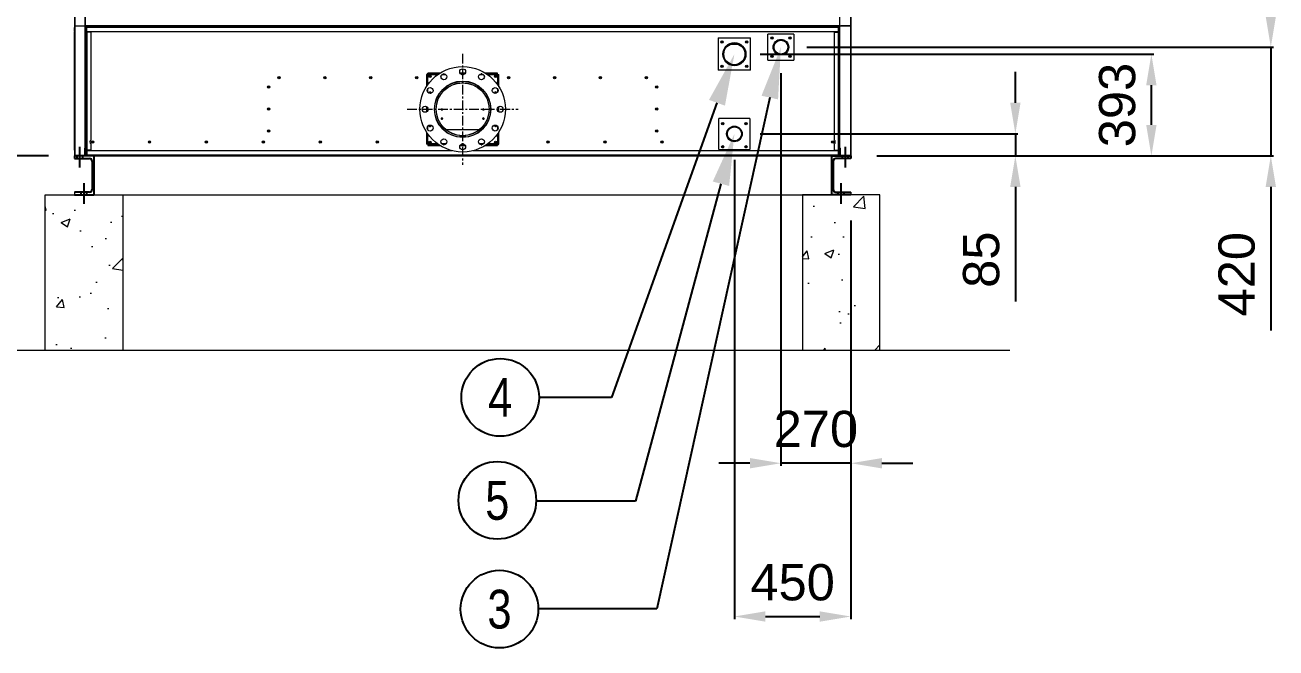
# Model space of a CAD drawing. Header units: millimetres. Extents: x -17070 to 40435, y -291348 to 29674.
# Drawn here: x 13823 to 18657, y 14561 to 16967 of the extents above; entities that cross this region are included whole.
import ezdxf
from ezdxf import colors
from ezdxf.entities.mleader import LeaderData, LeaderLine
from ezdxf.enums import TextEntityAlignment as Align
from ezdxf.math import Vec2, Vec3

# ---------------------------------------------------------------- set-up
doc = ezdxf.new("R2010")
doc.units = ezdxf.units.MM
doc.linetypes.add('CENTER', pattern=[2, 1.25, -0.25, 0.25, -0.25])
doc.linetypes.add('CENTERX2', pattern=[4, 2.5, -0.5, 0.5, -0.5])
for name, color, linetype in [('center', 1, 'CENTER'), ('냉각탑_dim', 1, 'Continuous'), ('냉각탑_text', 3, 'Continuous'), ('냉각탑_기초', 23, 'Continuous')]:
    doc.layers.add(name, color=color, linetype=linetype)
doc.styles.get("Standard").update_dxf_attribs({"font": 'arial.ttf'})
doc.dimstyles.new('1.40', dxfattribs={"dimscale": 20, "dimtxt": 1.5, "dimasz": 1, "dimexe": 0.5, "dimexo": 0.5, "dimgap": 0.5, "dimtad": 1, "dimdec": 0, "dimzin": 0, "dimdsep": 46, "dimtxsty": 'Standard', "dimcen": 0, "dimclrd": 2, "dimclre": 2, "dimclrt": 3, "dimadec": 0, "dimazin": 0, "dimtfac": 1, "dimtdec": 0, "dimtmove": 0, "dimatfit": 0, "dimfxl": 1, "dimtolj": 1, "dimtzin": 0, "dimlwd": -1, "dimlwe": -1, "dimarcsym": 0})

# ---------------------------------------------------------------- blocks, each defined once
blk = doc.blocks.new('*D794')
at = {"color": 2, "transparency": 16777216}
for p, q in [((13914.4, 19461.7), (13343.7, 19461.7)), ((13353.7, 19341.7), (13353.7, 16581.7)), ((13914.4, 16461.7), (13343.7, 16461.7))]:
    blk.add_line(p, q, dxfattribs=at)
for points in [[(13333.7, 19341.7), (13373.7, 19341.7), (13353.7, 19461.7)], [(13333.7, 16581.7), (13373.7, 16581.7), (13353.7, 16461.7)]]:
    blk.add_solid(points, dxfattribs=at)
at = {"layer": 'Defpoints', "color": 0, "transparency": 16777216}
for p in [(14014.4, 19461.7), (13353.7, 16461.7), (14014.4, 16461.7)]:
    blk.add_point(p, dxfattribs=at)
at = {"color": 3, "lineweight": 5, "transparency": 16777216, "insert": (13222.2, 17961.7), "char_height": 140, "attachment_point": 5, "rotation": 90}
blk.add_mtext('\\A1;3000', dxfattribs=at)
blk = doc.blocks.new('*D805')
at = {"color": 2, "transparency": 16777216}
for p, q in [((16664.4, 16854.7), (18185.6, 16854.7)), ((18175.6, 16581.6), (18175.6, 16734.7)), ((17114.4, 16461.6), (18185.6, 16461.6))]:
    blk.add_line(p, q, dxfattribs=at)
for points in [[(18155.6, 16734.7), (18195.6, 16734.7), (18175.6, 16854.7)], [(18155.6, 16581.6), (18195.6, 16581.6), (18175.6, 16461.6)]]:
    blk.add_solid(points, dxfattribs=at)
at = {"layer": 'Defpoints', "color": 0, "transparency": 16777216}
for p in [(16564.4, 16854.7), (18175.6, 16854.7), (17014.4, 16461.6)]:
    blk.add_point(p, dxfattribs=at)
at = {"color": 3, "lineweight": 5, "transparency": 16777216, "insert": (18044.1, 16658.2), "char_height": 140, "attachment_point": 5, "rotation": 90}
blk.add_mtext('\\A1;393', dxfattribs=at)
blk = doc.blocks.new('*D806')
at = {"color": 2, "transparency": 16777216}
for p, q in [((17650, 16666.7), (17650, 16786.7)), ((16664.4, 16546.7), (17660, 16546.7)), ((17650, 16546.7), (17650, 16461.6)), ((17114.4, 16461.6), (17660, 16461.6)), ((17650, 16341.6), (17650, 15899.8))]:
    blk.add_line(p, q, dxfattribs=at)
for points in [[(17630, 16666.7), (17670, 16666.7), (17650, 16546.7)], [(17630, 16341.6), (17670, 16341.6), (17650, 16461.6)]]:
    blk.add_solid(points, dxfattribs=at)
at = {"layer": 'Defpoints', "color": 0, "transparency": 16777216}
for p in [(16564.4, 16546.7), (17650, 16546.7), (17014.4, 16461.6)]:
    blk.add_point(p, dxfattribs=at)
at = {"color": 3, "lineweight": 5, "transparency": 16777216, "insert": (17518.5, 16060.7), "char_height": 140, "attachment_point": 5, "rotation": 90}
blk.add_mtext('\\A1;85', dxfattribs=at)
blk = doc.blocks.new('*D798')
at = {"color": 2, "transparency": 16777216}
for p, q in [((18637, 17001.7), (18637, 17121.7)), ((16844.2, 16881.7), (18647, 16881.7)), ((18637, 16881.7), (18637, 16461.7)), ((17114.4, 16461.7), (18647, 16461.7)), ((18637, 16341.7), (18637, 15787.2))]:
    blk.add_line(p, q, dxfattribs=at)
for points in [[(18617, 17001.7), (18657, 17001.7), (18637, 16881.7)], [(18617, 16341.7), (18657, 16341.7), (18637, 16461.7)]]:
    blk.add_solid(points, dxfattribs=at)
at = {"layer": 'Defpoints', "color": 0, "transparency": 16777216}
for p in [(16744.2, 16881.7), (17014.4, 16461.7), (18637, 16461.7)]:
    blk.add_point(p, dxfattribs=at)
at = {"color": 3, "lineweight": 5, "transparency": 16777216, "insert": (18505.6, 16004.5), "char_height": 140, "attachment_point": 5, "rotation": 90}
blk.add_mtext('\\A1;420', dxfattribs=at)
blk = doc.blocks.new('*D807')
at = {"color": 2, "transparency": 16777216}
for p, q in [((16564.4, 16446.7), (16564.4, 14672.3)), ((17014.3, 16211.7), (17014.3, 14672.3)), ((16684.4, 14682.3), (16894.3, 14682.3))]:
    blk.add_line(p, q, dxfattribs=at)
for points in [[(16684.4, 14702.3), (16684.4, 14662.3), (16564.4, 14682.3)], [(16894.3, 14702.3), (16894.3, 14662.3), (17014.3, 14682.3)]]:
    blk.add_solid(points, dxfattribs=at)
at = {"layer": 'Defpoints', "color": 0, "transparency": 16777216}
for p in [(16564.4, 16546.7), (17014.3, 16311.7), (17014.3, 14682.3)]:
    blk.add_point(p, dxfattribs=at)
at = {"color": 3, "lineweight": 5, "transparency": 16777216, "insert": (16789.4, 14813.7), "char_height": 140, "attachment_point": 5}
blk.add_mtext('\\A1;450', dxfattribs=at)
blk = doc.blocks.new('*D808')
at = {"color": 2, "transparency": 16777216}
for p, q in [((16744.2, 16781.7), (16744.2, 15264.4)), ((17014.4, 16211.7), (17014.4, 15264.4)), ((16624.2, 15274.4), (16504.2, 15274.4)), ((17014.4, 15274.4), (16744.2, 15274.4)), ((17134.4, 15274.4), (17254.4, 15274.4))]:
    blk.add_line(p, q, dxfattribs=at)
for points in [[(16624.2, 15294.4), (16624.2, 15254.4), (16744.2, 15274.4)], [(17134.4, 15294.4), (17134.4, 15254.4), (17014.4, 15274.4)]]:
    blk.add_solid(points, dxfattribs=at)
at = {"layer": 'Defpoints', "color": 0, "transparency": 16777216}
for p in [(16744.2, 16881.7), (17014.4, 16311.7), (16744.2, 15274.4)]:
    blk.add_point(p, dxfattribs=at)
at = {"color": 3, "lineweight": 5, "transparency": 16777216, "insert": (16879.3, 15405.9), "char_height": 140, "attachment_point": 5}
blk.add_mtext('\\A1;270', dxfattribs=at)
blk = doc.blocks.new('3')
at = {"lineweight": 20}
for p, q in [((14014.4, 19461.7), (14014.4, 16461.7)), ((14016.4, 19459.7), (14016.4, 16463.7)), ((14056.4, 16461.7), (14056.4, 19461.7)), ((16972.4, 16461.7), (16972.4, 19461.7)), ((17012.4, 19459.7), (17012.4, 16463.7)), ((17014.4, 19461.7), (17014.4, 16461.7)), ((14016.4, 16963.7), (17012.4, 16963.7)), ((14054.4, 16463.7), (14054.4, 16491.7)), ((14056.4, 16491.7), (14054.4, 16491.7)), ((16972.4, 16491.7), (16974.4, 16491.7)), ((16974.4, 16463.7), (16974.4, 16491.7)), ((14089.4, 16461.7), (14014.4, 16461.7)), ((14016.4, 16463.7), (14054.4, 16463.7)), ((17014.4, 16461.7), (16972.4, 16461.7)), ((17012.4, 16463.7), (16974.4, 16463.7))]:
    blk.add_line(p, q, dxfattribs=at)
at = {"color": 7, "lineweight": 20}
for p, q in [((14014.4, 19225.2), (14014.4, 16958.3)), ((14056.4, 19225.2), (14056.4, 16958.2)), ((16972.4, 16966.8), (16972.4, 19216.6)), ((17014.4, 16966.8), (17014.4, 19216.6)), ((16966.9, 16963.7), (14061.9, 16963.7)), ((16966.9, 16961.7), (14061.9, 16961.7)), ((16966.9, 16958.2), (14061.9, 16958.2)), ((14061.9, 16941.7), (16966.9, 16941.7)), ((15474.1, 16481.7), (14061.9, 16481.7)), ((14061.9, 16465.2), (16966.9, 16465.2)), ((14061.9, 16461.7), (16966.9, 16461.7)), ((16966.9, 16481.7), (15554.7, 16481.7))]:
    blk.add_line(p, q, dxfattribs=at)
at = {"color": 7, "lineweight": 20, "ltscale": 0.004973}
blk.add_line((14058.4, 16967.2), (14058.4, 16958.2), dxfattribs=at)
at = {"color": 7, "lineweight": 20, "ltscale": 0.005}
for p, q in [((16970.4, 16958.2), (16970.4, 16967.2)), ((16975.9, 16461.7), (16966.9, 16461.7))]:
    blk.add_line(p, q, dxfattribs=at)
at = {"color": 7, "lineweight": 20, "ltscale": 0.004725}
blk.add_line((16972.4, 16958.3), (16972.4, 16966.8), dxfattribs=at)
at = {"color": 7, "lineweight": 20, "ltscale": 0.004777}
blk.add_line((17014.4, 16966.8), (17014.4, 16958.2), dxfattribs=at)
at = {"color": 7, "lineweight": 20, "ltscale": 0.009167}
for p, q in [((14014.4, 16941.7), (14014.4, 16958.2)), ((14016.4, 16941.7), (14016.4, 16958.2)), ((14061.9, 16941.7), (14061.9, 16958.2)), ((14078.4, 16939.7), (14061.9, 16939.7)), ((16950.4, 16939.7), (16966.9, 16939.7)), ((16966.9, 16941.7), (16966.9, 16958.2)), ((17012.4, 16958.2), (17012.4, 16941.7)), ((17014.4, 16958.2), (17014.4, 16941.7)), ((14078.4, 16483.7), (14061.9, 16483.7)), ((16950.4, 16483.7), (16966.9, 16483.7)), ((14014.4, 16481.7), (14014.4, 16465.2)), ((14016.4, 16481.7), (14016.4, 16465.2)), ((14061.9, 16481.7), (14061.9, 16465.2)), ((16966.9, 16481.7), (16966.9, 16465.2)), ((17012.4, 16481.7), (17012.4, 16465.2)), ((17014.4, 16481.7), (17014.4, 16465.2))]:
    blk.add_line(p, q, dxfattribs=at)
at = {"color": 7, "lineweight": 20, "ltscale": 0.001111}
for p, q in [((14014.4, 16941.7), (14014.4, 16939.7)), ((14060.4, 16958.2), (14058.4, 16958.2)), ((14061.9, 16941.7), (14061.9, 16939.7)), ((14115.9, 16963.7), (14115.9, 16961.7)), ((14240.9, 16961.7), (14240.9, 16963.7)), ((15076.4, 16961.7), (15076.4, 16963.7)), ((15456.4, 16961.7), (15456.4, 16963.7)), ((15836.4, 16961.7), (15836.4, 16963.7)), ((16216.4, 16961.7), (16216.4, 16963.7)), ((16942.4, 16961.7), (16942.4, 16963.7)), ((16970.4, 16958.2), (16968.4, 16958.2)), ((16970.4, 16931.5), (16972.4, 16931.5)), ((17014.4, 16941.7), (17014.4, 16939.7)), ((16972.4, 16801.7), (16970.4, 16801.7)), ((14058.4, 16608.5), (14056.4, 16608.5)), ((14058.4, 16607), (14056.4, 16607)), ((16972.4, 16541.7), (16970.4, 16541.7)), ((14061.9, 16483.7), (14061.9, 16481.7)), ((14058.4, 16465.2), (14060.4, 16465.2)), ((16968.4, 16465.2), (16970.4, 16465.2))]:
    blk.add_line(p, q, dxfattribs=at)
at = {"color": 7, "lineweight": 20, "ltscale": 0.253333}
for p, q in [((14014.4, 16483.7), (14014.4, 16939.7)), ((14058.4, 16939.7), (14058.4, 16483.7)), ((14061.9, 16939.7), (14061.9, 16483.7)), ((16966.9, 16483.7), (16966.9, 16939.7)), ((16970.4, 16483.7), (16970.4, 16939.7)), ((17014.4, 16939.7), (17014.4, 16483.7))]:
    blk.add_line(p, q, dxfattribs=at)
at = {"color": 7, "lineweight": 20, "ltscale": 0.273889}
for p, q in [((14056.4, 16958.2), (14056.4, 16465.2)), ((16972.4, 16465.2), (16972.4, 16958.2))]:
    blk.add_line(p, q, dxfattribs=at)
at = {"color": 7, "lineweight": 20, "ltscale": 0.010278}
for p, q in [((14058.4, 16958.2), (14058.4, 16939.7)), ((14060.4, 16939.7), (14060.4, 16958.2)), ((16966.9, 16939.7), (16966.9, 16958.2)), ((16968.4, 16958.2), (16968.4, 16939.7)), ((16970.4, 16939.7), (16970.4, 16958.2)), ((14058.4, 16483.7), (14058.4, 16465.2)), ((14060.4, 16465.2), (14060.4, 16483.7)), ((16966.9, 16465.2), (16966.9, 16483.7)), ((16968.4, 16483.7), (16968.4, 16465.2)), ((16970.4, 16465.2), (16970.4, 16483.7))]:
    blk.add_line(p, q, dxfattribs=at)
at = {"color": 7, "lineweight": 20, "ltscale": 0.001944}
for p, q in [((14058.4, 16939.7), (14061.9, 16939.7)), ((14061.9, 16961.7), (14061.9, 16958.2)), ((16966.9, 16961.7), (16966.9, 16958.2)), ((16970.4, 16939.7), (16966.9, 16939.7)), ((14058.4, 16483.7), (14061.9, 16483.7)), ((16970.4, 16483.7), (16966.9, 16483.7)), ((14061.9, 16461.7), (14061.9, 16465.2)), ((16966.9, 16461.7), (16966.9, 16465.2))]:
    blk.add_line(p, q, dxfattribs=at)
at = {"color": 7, "lineweight": 20, "ltscale": 0.003243}
blk.add_line((14060.4, 16963.7), (14060.4, 16958.2), dxfattribs=at)
at = {"color": 7, "lineweight": 20, "ltscale": 0.000833333}
for p, q in [((14061.9, 16958.2), (14060.4, 16958.2)), ((16966.9, 16958.2), (16968.4, 16958.2)), ((14061.9, 16465.2), (14060.4, 16465.2)), ((16966.9, 16465.2), (16968.4, 16465.2))]:
    blk.add_line(p, q, dxfattribs=at)
at = {"color": 7, "lineweight": 20, "ltscale": 0.231111}
for p, q in [((14078.4, 16523.7), (14078.4, 16939.7)), ((16950.4, 16939.7), (16950.4, 16523.7))]:
    blk.add_line(p, q, dxfattribs=at)
at = {"color": 7, "lineweight": 20, "ltscale": 0.001114}
for p, q in [((16545.4, 16963.7), (16545.4, 16961.7)), ((16588.4, 16963.7), (16588.4, 16961.7))]:
    blk.add_line(p, q, dxfattribs=at)
at = {"color": 7, "lineweight": 20, "ltscale": 0.055556}
for p, q in [((16694.2, 16831.7), (16694.2, 16931.7)), ((16794.2, 16931.7), (16694.2, 16931.7)), ((16794.2, 16931.7), (16794.2, 16831.7)), ((16694.2, 16831.7), (16794.2, 16831.7))]:
    blk.add_line(p, q, dxfattribs=at)
at = {"color": 7, "lineweight": 20, "ltscale": 0.003404}
blk.add_line((16968.9, 16958.2), (16968.9, 16963.7), dxfattribs=at)
at = {"color": 7, "lineweight": 20, "ltscale": 0.019889}
blk.add_line((17011.3, 16963.7), (16975.5, 16963.7), dxfattribs=at)
at = {"color": 7, "lineweight": 20, "ltscale": 0.004417}
for p, q in [((17014.4, 16939.7), (17014.4, 16931.8)), ((17014.4, 16491.7), (17014.4, 16483.7))]:
    blk.add_line(p, q, dxfattribs=at)
at = {"color": 7, "lineweight": 20, "ltscale": 0.052833}
for p, q in [((17014.4, 16931.8), (17014.4, 16836.7)), ((17014.4, 16816.8), (17014.4, 16721.7)), ((17014.4, 16701.8), (17014.4, 16606.7)), ((17014.4, 16586.8), (17014.4, 16491.7))]:
    blk.add_line(p, q, dxfattribs=at)
at = {"color": 7, "lineweight": 20, "ltscale": 0.069444}
for p, q in [((16501.9, 16917.2), (16501.9, 16792.2)), ((16501.9, 16917.2), (16626.9, 16917.2)), ((16626.9, 16792.2), (16626.9, 16917.2)), ((16626.9, 16792.2), (16501.9, 16792.2))]:
    blk.add_line(p, q, dxfattribs=at)
at = {"color": 7, "lineweight": 20, "ltscale": 0.000606038}
for p, q in [((16519.9, 16901.7), (16519.9, 16902.8)), ((16609, 16901.7), (16609, 16902.8))]:
    blk.add_line(p, q, dxfattribs=at)
at = {"color": 7, "lineweight": 20, "ltscale": 0.019869}
blk.add_line((16582.3, 16891.6), (16546.5, 16891.6), dxfattribs=at)
at = {"color": 7, "lineweight": 20, "ltscale": 0.005528}
for p, q in [((17014.4, 16836.7), (17014.4, 16826.7)), ((17014.4, 16826.7), (17014.4, 16816.8)), ((17014.4, 16721.7), (17014.4, 16711.7)), ((17014.4, 16711.7), (17014.4, 16701.8)), ((17014.4, 16606.7), (17014.4, 16596.7)), ((17014.4, 16596.7), (17014.4, 16586.8))]:
    blk.add_line(p, q, dxfattribs=at)
at = {"color": 7, "lineweight": 20, "ltscale": 0.026421}
for p, q in [((15374.4, 16776.6), (15374.4, 16729)), ((15427.1, 16781.7), (15379.5, 16781.7)), ((15654.4, 16729), (15654.4, 16776.6)), ((15654.4, 16506.8), (15654.4, 16554.4)), ((15379.5, 16501.7), (15427.1, 16501.7)), ((15601.7, 16501.7), (15649.3, 16501.7))]:
    blk.add_line(p, q, dxfattribs=at)
at = {"color": 7, "lineweight": 20, "ltscale": 0.001667}
for p, q in [((15377.4, 16776.6), (15374.4, 16776.6)), ((15380.4, 16775.7), (15377.4, 16775.7)), ((15379.5, 16778.7), (15379.5, 16781.7)), ((15380.4, 16775.7), (15380.4, 16778.7)), ((15648.4, 16775.7), (15648.4, 16778.7)), ((15648.4, 16775.7), (15651.4, 16775.7)), ((15649.3, 16778.7), (15649.3, 16781.7)), ((15651.4, 16776.6), (15654.4, 16776.6)), ((15377.4, 16506.8), (15374.4, 16506.8)), ((15380.4, 16507.7), (15377.4, 16507.7)), ((15379.5, 16504.7), (15379.5, 16501.7)), ((15380.4, 16507.7), (15380.4, 16504.7)), ((15648.4, 16507.7), (15651.4, 16507.7)), ((15648.4, 16507.7), (15648.4, 16504.7)), ((15649.3, 16504.7), (15649.3, 16501.7)), ((15651.4, 16506.8), (15654.4, 16506.8))]:
    blk.add_line(p, q, dxfattribs=at)
at = {"color": 7, "lineweight": 20, "ltscale": 0.023846}
for p, q in [((15377.4, 16776.6), (15377.4, 16733.7)), ((15422.5, 16778.7), (15379.5, 16778.7)), ((15651.4, 16733.7), (15651.4, 16776.6)), ((15651.4, 16506.8), (15651.4, 16549.8))]:
    blk.add_line(p, q, dxfattribs=at)
at = {"color": 7, "lineweight": 20, "ltscale": 0.020958}
for p, q in [((15380.4, 16738), (15380.4, 16775.7)), ((15380.4, 16775.7), (15418.1, 16775.7)), ((15648.4, 16775.7), (15648.4, 16738)), ((15648.4, 16545.4), (15648.4, 16507.7)), ((15418.1, 16507.7), (15380.4, 16507.7)), ((15648.4, 16507.7), (15610.7, 16507.7))]:
    blk.add_line(p, q, dxfattribs=at)
at = {"color": 7, "lineweight": 20, "ltscale": 0.008695}
for p, q in [((15434.1, 16775.7), (15449.7, 16775.7)), ((15579.1, 16775.7), (15594.7, 16775.7)), ((15648.4, 16722), (15648.4, 16706.4)), ((15648.4, 16577), (15648.4, 16561.4))]:
    blk.add_line(p, q, dxfattribs=at)
at = {"color": 7, "lineweight": 20, "ltscale": 0.00144}
for p, q in [((15443.2, 16778.7), (15440.6, 16778.7)), ((15588.2, 16778.7), (15585.6, 16778.7))]:
    blk.add_line(p, q, dxfattribs=at)
at = {"color": 7, "lineweight": 20, "ltscale": 0.011507}
for p, q in [((15524.8, 16781.7), (15504.1, 16781.7)), ((15374.4, 16652.1), (15374.4, 16631.4)), ((15654.4, 16631.4), (15654.4, 16652.1)), ((15504.1, 16501.7), (15524.8, 16501.7))]:
    blk.add_line(p, q, dxfattribs=at)
at = {"color": 7, "lineweight": 20, "ltscale": 0.00918}
blk.add_line((15522.7, 16778.7), (15506.2, 16778.7), dxfattribs=at)
at = {"color": 7, "lineweight": 20, "ltscale": 0.003729}
blk.add_line((15511.1, 16775.7), (15517.8, 16775.7), dxfattribs=at)
at = {"color": 7, "lineweight": 20, "ltscale": 0.026422}
blk.add_line((15649.3, 16781.7), (15601.7, 16781.7), dxfattribs=at)
at = {"color": 7, "lineweight": 20, "ltscale": 0.023847}
blk.add_line((15649.3, 16778.7), (15606.4, 16778.7), dxfattribs=at)
at = {"color": 7, "lineweight": 20, "ltscale": 0.020959}
blk.add_line((15610.7, 16775.7), (15648.4, 16775.7), dxfattribs=at)
at = {"color": 7, "lineweight": 20, "ltscale": 0.003278}
for p, q in [((14807.4, 16763.7), (14801.5, 16763.7)), ((14984.9, 16763.7), (14979, 16763.7)), ((15162.4, 16763.7), (15156.5, 16763.7)), ((15339.9, 16763.7), (15334, 16763.7)), ((15694.9, 16763.7), (15689, 16763.7)), ((15872.4, 16763.7), (15866.5, 16763.7)), ((16049.9, 16763.7), (16044, 16763.7)), ((16227.4, 16763.7), (16221.5, 16763.7))]:
    blk.add_line(p, q, dxfattribs=at)
at = {"color": 7, "lineweight": 20, "ltscale": 0.004739}
blk.add_line((15510.2, 16743.8), (15518.7, 16743.8), dxfattribs=at)
at = {"color": 7, "lineweight": 20, "ltscale": 0.001448}
for p, q in [((15377.4, 16715.5), (15377.4, 16712.9)), ((15377.4, 16570.5), (15377.4, 16567.9)), ((15440.6, 16504.7), (15443.2, 16504.7)), ((15585.6, 16504.7), (15588.2, 16504.7))]:
    blk.add_line(p, q, dxfattribs=at)
at = {"color": 7, "lineweight": 20, "ltscale": 0.008696}
for p, q in [((15380.4, 16706.4), (15380.4, 16722)), ((15380.4, 16561.4), (15380.4, 16577)), ((15449.7, 16507.7), (15434.1, 16507.7)), ((15594.7, 16507.7), (15579.1, 16507.7))]:
    blk.add_line(p, q, dxfattribs=at)
at = {"color": 7, "lineweight": 20, "ltscale": 0.001441}
for p, q in [((15651.4, 16712.9), (15651.4, 16715.5)), ((15651.4, 16567.9), (15651.4, 16570.5))]:
    blk.add_line(p, q, dxfattribs=at)
at = {"color": 7, "lineweight": 20, "ltscale": 0.002874}
for p, q in [((14761.8, 16641.7), (14767, 16641.7)), ((14761.8, 16641.7), (14767, 16641.7)), ((16261.8, 16641.7), (16267, 16641.7)), ((16261.8, 16641.7), (16267, 16641.7))]:
    blk.add_line(p, q, dxfattribs=at)
at = {"color": 7, "lineweight": 20, "ltscale": 0.009179}
for p, q in [((15377.4, 16650), (15377.4, 16633.5)), ((15651.4, 16633.5), (15651.4, 16650)), ((15506.2, 16504.7), (15522.7, 16504.7))]:
    blk.add_line(p, q, dxfattribs=at)
at = {"color": 7, "lineweight": 20, "ltscale": 0.003725}
blk.add_line((15380.4, 16638.4), (15380.4, 16645.1), dxfattribs=at)
at = {"color": 7, "lineweight": 20, "ltscale": 0.003728}
blk.add_line((15648.4, 16645.1), (15648.4, 16638.4), dxfattribs=at)
at = {"color": 7, "lineweight": 20, "ltscale": 0.001112}
for p, q in [((14056.4, 16611.7), (14058.4, 16611.7)), ((14056.4, 16607), (14058.4, 16607)), ((14056.4, 16466.4), (14058.4, 16466.4))]:
    blk.add_line(p, q, dxfattribs=at)
at = {"color": 7, "lineweight": 20, "ltscale": 0.066667}
for p, q in [((16504.4, 16486.7), (16504.4, 16606.7)), ((16624.4, 16606.7), (16504.4, 16606.7)), ((16624.4, 16606.7), (16624.4, 16486.7)), ((16504.4, 16486.7), (16624.4, 16486.7))]:
    blk.add_line(p, q, dxfattribs=at)
at = {"color": 7, "lineweight": 20, "ltscale": 0.02642}
blk.add_line((15374.4, 16554.4), (15374.4, 16506.8), dxfattribs=at)
at = {"color": 7, "lineweight": 20, "ltscale": 0.023845}
for p, q in [((15377.4, 16549.8), (15377.4, 16506.8)), ((15379.5, 16504.7), (15422.5, 16504.7)), ((15606.4, 16504.7), (15649.3, 16504.7))]:
    blk.add_line(p, q, dxfattribs=at)
at = {"color": 7, "lineweight": 20, "ltscale": 0.020957}
blk.add_line((15380.4, 16507.7), (15380.4, 16545.4), dxfattribs=at)
at = {"color": 7, "lineweight": 20, "ltscale": 0.073895}
blk.add_line((15447.9, 16564.2), (15580.9, 16564.2), dxfattribs=at)
at = {"color": 7, "lineweight": 20, "ltscale": 0.072498}
blk.add_line((15449.2, 16563.1), (15579.7, 16563.1), dxfattribs=at)
at = {"color": 7, "lineweight": 20, "ltscale": 0.013261}
blk.add_line((15502.5, 16540.3), (15526.4, 16540.3), dxfattribs=at)
at = {"color": 1, "linetype": 'CENTERX2', "ltscale": 50}
for p, q in [((14035.4, 16416.7), (14035.4, 16496.7)), ((16993.4, 16416.7), (16993.4, 16496.7))]:
    blk.add_line(p, q, dxfattribs=at)
at = {"color": 7, "lineweight": 20, "ltscale": 0.013333}
for p, q in [((14078.4, 16483.7), (14078.4, 16507.7)), ((16950.4, 16507.7), (16950.4, 16483.7))]:
    blk.add_line(p, q, dxfattribs=at)
at = {"color": 7, "lineweight": 20, "ltscale": 0.003726}
blk.add_line((15517.8, 16507.7), (15511.1, 16507.7), dxfattribs=at)
at = {"color": 7, "lineweight": 20, "ltscale": 0.002503}
for p, q in [((16517.2, 16494.7), (16521.7, 16494.7)), ((16607.2, 16494.7), (16611.7, 16494.7))]:
    blk.add_line(p, q, dxfattribs=at)
at = {"color": 7, "lineweight": 20, "ltscale": 0.002455}
for p, q in [((16521.6, 16494.7), (16517.2, 16494.7)), ((16611.6, 16494.7), (16607.2, 16494.7))]:
    blk.add_line(p, q, dxfattribs=at)
at = {"color": 7, "lineweight": 20, "ltscale": 0.002456}
for p, q in [((16521.6, 16494.7), (16517.2, 16494.7)), ((16611.6, 16494.7), (16607.2, 16494.7))]:
    blk.add_line(p, q, dxfattribs=at)
at = {"color": 7, "lineweight": 20, "ltscale": 0.000375072}
blk.add_line((16609.1, 16499.7), (16609.8, 16499.7), dxfattribs=at)
at = {"color": 7, "lineweight": 20, "ltscale": 0.000374571}
blk.add_line((16609.1, 16499.7), (16609.8, 16499.7), dxfattribs=at)
at = {"color": 7, "lineweight": 25, "ltscale": 0.008333}
for p, q in [((14014.4, 16461.7), (14014.4, 16451.7)), ((17014.4, 16461.7), (17014.4, 16451.7))]:
    blk.add_line(p, q, dxfattribs=at)
at = {"color": 7, "lineweight": 25, "ltscale": 0.125}
for p, q in [((14089.4, 16461.7), (14014.4, 16461.7)), ((16939.4, 16461.7), (17014.4, 16461.7)), ((14014.4, 16311.7), (14089.4, 16311.7)), ((17014.4, 16311.7), (16939.4, 16311.7))]:
    blk.add_line(p, q, dxfattribs=at)
at = {"color": 7, "lineweight": 25, "ltscale": 0.05125}
for p, q in [((14014.4, 16451.7), (14072.9, 16451.7)), ((17014.4, 16451.7), (16955.9, 16451.7)), ((14072.9, 16321.7), (14014.4, 16321.7)), ((16955.9, 16321.7), (17014.4, 16321.7))]:
    blk.add_line(p, q, dxfattribs=at)
at = {"color": 7, "lineweight": 20, "ltscale": 0.019444}
for p, q in [((14017.9, 16463.7), (14052.9, 16463.7)), ((14017.9, 16461.7), (14052.9, 16461.7)), ((17010.9, 16463.7), (16975.9, 16463.7)), ((17010.9, 16461.7), (16975.9, 16461.7))]:
    blk.add_line(p, q, dxfattribs=at)
for p, q in [((14024.4, 16451.7), (14024.4, 16461.7)), ((14046.4, 16451.7), (14046.4, 16461.7)), ((16982.4, 16451.7), (16982.4, 16461.7)), ((17004.4, 16451.7), (17004.4, 16461.7)), ((14040.9, 16311.7), (14040.9, 16321.7)), ((14062.9, 16311.7), (14062.9, 16321.7)), ((16965.9, 16311.7), (16965.9, 16321.7)), ((16987.9, 16311.7), (16987.9, 16321.7))]:
    blk.add_line(p, q)
at = {"color": 7, "lineweight": 20, "ltscale": 0.004971}
blk.add_line((14061.9, 16461.7), (14053, 16461.7), dxfattribs=at)
at = {"color": 7, "lineweight": 20, "ltscale": 0.003063}
for p, q in [((14061.9, 16464.9), (14056.4, 16464.9)), ((16966.9, 16464.9), (16972.4, 16464.9))]:
    blk.add_line(p, q, dxfattribs=at)
at = {"color": 7, "lineweight": 25, "ltscale": 0.091667}
for p, q in [((14082.9, 16441.7), (14082.9, 16331.7)), ((16945.9, 16441.7), (16945.9, 16331.7))]:
    blk.add_line(p, q, dxfattribs=at)
at = {"ltscale": 25}
for p, q in [((14089.4, 16461.7), (14089.4, 16311.7)), ((16939.4, 16461.7), (16939.4, 16311.7))]:
    blk.add_line(p, q, dxfattribs=at)
at = {"color": 7, "lineweight": 20, "ltscale": 0.00111}
blk.add_line((16970.4, 16466.4), (16972.4, 16466.4), dxfattribs=at)
at = {"color": 0, "lineweight": 20}
blk.add_line((17014.4, 16465.2), (17014.4, 16461.7), dxfattribs=at)
at = {"color": 7, "lineweight": 15, "ltscale": 0.0625}
for p, q in [((14014.4, 16321.7), (14014.4, 16311.7)), ((17014.4, 16321.7), (17014.4, 16311.7))]:
    blk.add_line(p, q, dxfattribs=at)
at = {"lineweight": 5}
blk.add_line((14089.4, 16311.7), (16939.4, 16311.7), dxfattribs=at)
at = {"color": 7, "lineweight": 20}
for centre, radius in [((16709.2, 16916.7), 4.5), ((16709.2, 16916.7), 3), ((16779.2, 16916.7), 4.5), ((16779.2, 16916.7), 3), ((16516.9, 16902.2), 4.5), ((16516.9, 16902.2), 3), ((16564.4, 16854.7), 44.5), ((16564.4, 16854.7), 40.9), ((16611.9, 16902.2), 4.5), ((16611.9, 16902.2), 3), ((16744.2, 16881.7), 30.2), ((16744.2, 16881.7), 26.6), ((16709.2, 16846.7), 4.5), ((16709.2, 16846.7), 3), ((16779.2, 16846.7), 4.5), ((16779.2, 16846.7), 3), ((15514.4, 16641.7), 165), ((15387.9, 16769.2), 4.5), ((15441.9, 16767.3), 11.5), ((15514.4, 16786.7), 11.5), ((15586.9, 16767.3), 11.5), ((15641.9, 16769.2), 4.5), ((16516.9, 16807.2), 4.5), ((16516.9, 16807.2), 3), ((16611.9, 16807.2), 4.5), ((16611.9, 16807.2), 3), ((14764.4, 16728.2), 4.5), ((14764.4, 16728.2), 3), ((14804.4, 16764.2), 4.5), ((14804.4, 16764.2), 3), ((14981.9, 16764.2), 4.5), ((14981.9, 16764.2), 3), ((15159.4, 16764.2), 4.5), ((15159.4, 16764.2), 3), ((15336.9, 16764.2), 4.5), ((15336.9, 16764.2), 3), ((15388.8, 16714.2), 11.5), ((15387.9, 16769.2), 3), ((15514.4, 16641.7), 109), ((15514.4, 16641.7), 108.2), ((15514.4, 16641.7), 102.4), ((15514.4, 16641.7), 102.2), ((15640, 16714.2), 11.5), ((15641.9, 16769.2), 3), ((15691.9, 16764.2), 4.5), ((15691.9, 16764.2), 3), ((15869.4, 16764.2), 4.5), ((15869.4, 16764.2), 3), ((16046.9, 16764.2), 4.5), ((16046.9, 16764.2), 3), ((16224.4, 16764.2), 4.5), ((16224.4, 16764.2), 3), ((16264.4, 16728.2), 4.5), ((16264.4, 16728.2), 3), ((14764.4, 16643.2), 4.5), ((14764.4, 16643.2), 3), ((15369.4, 16641.7), 11.5), ((15659.4, 16641.7), 11.5), ((16264.4, 16643.2), 4.5), ((16264.4, 16643.2), 3), ((15388.8, 16569.2), 11.5), ((15640, 16569.2), 11.5), ((16519.4, 16586.7), 4.5), ((16519.4, 16586.7), 3), ((16609.4, 16586.7), 4.5), ((16609.4, 16586.7), 3), ((14764.4, 16558.2), 4.5), ((14764.4, 16558.2), 3), ((16264.4, 16558.2), 4.5), ((16264.4, 16558.2), 3), ((16564.4, 16546.7), 30.2), ((16564.4, 16546.7), 27.1), ((14084.4, 16515.7), 4.5), ((14084.4, 16515.7), 3), ((14304.4, 16515.7), 4.5), ((14304.4, 16515.7), 3), ((14524.4, 16515.7), 4.5), ((14524.4, 16515.7), 3), ((14744.4, 16515.7), 4.5), ((14744.4, 16515.7), 3), ((14964.4, 16515.7), 4.5), ((14964.4, 16515.7), 3), ((15184.4, 16515.7), 4.5), ((15184.4, 16515.7), 3), ((15387.9, 16514.2), 4.5), ((15387.9, 16514.2), 3), ((15441.9, 16516.1), 11.5), ((15514.4, 16496.7), 11.5), ((15586.9, 16516.1), 11.5), ((15641.9, 16514.2), 4.5), ((15641.9, 16514.2), 3), ((15844.4, 16515.7), 4.5), ((15844.4, 16515.7), 3), ((16064.4, 16515.7), 4.5), ((16064.4, 16515.7), 3), ((16284.4, 16515.7), 4.5), ((16284.4, 16515.7), 3), ((16519.4, 16496.7), 4.5), ((16519.4, 16496.7), 3), ((16609.4, 16496.7), 4.5), ((16609.4, 16496.7), 3), ((16944.4, 16515.7), 4.5), ((16944.4, 16515.7), 3)]:
    blk.add_circle(centre, radius, dxfattribs=at)
for centre, radius, start, end in [((16588.4, 16927.7), 62.3, 33.1053, 35.3316), ((15426.9, 16769.2), 4.5, 321.7138, 23.6538), ((15601.9, 16769.2), 4.5, 156.3677, 218.2801), ((15387.9, 16704.2), 4.5, 347.625, 181.8013), ((15387.9, 16704.2), 3, 332.8894, 196.5417), ((15641.9, 16704.2), 4.5, 5.7137, 196.1034), ((15641.9, 16704.2), 3, 352.252, 209.5684), ((14053.3, 16616.8), 3.1, 359.137, 0), ((15387.9, 16579.2), 4.5, 178.2156, 12.3701), ((15387.9, 16579.2), 3, 163.4873, 27.1024), ((15641.9, 16579.2), 4.5, 163.915, 354.2822), ((15641.9, 16579.2), 3, 150.4612, 7.7408), ((17009.7, 16607), 4.7, 0, 0.1594), ((16966.9, 16533.2), 3.5, 0, 0.2371), ((14084.4, 16515.7), 10, 126.8702, 233.1298), ((15426.9, 16514.2), 4.5, 336.349, 38.2933), ((15601.9, 16514.2), 4.5, 141.7293, 203.6453), ((16944.4, 16515.7), 10, 306.8696, 53.1304), ((16966.9, 16498.2), 3.5, 359.6715, 0), ((17009.7, 16466.4), 4.7, 359.2659, 0)]:
    blk.add_arc(centre, radius, start, end, dxfattribs=at)
at = {"color": 7, "lineweight": 25}
for centre, start, end in [((14072.9, 16441.7), 0, 90), ((16955.9, 16441.7), 90, 180), ((14072.9, 16331.7), 270, 0), ((16955.9, 16331.7), 180, 270)]:
    blk.add_arc(centre, 10, start, end, dxfattribs=at)
at = {"color": 7, "lineweight": 20}
for centre, major_axis, ratio, start_param, end_param in [((16968.9, 16929.2), (3.5, 0), 0.087156, 5.1553, 6.283185), ((15434.4, 16641.3), (-3, 0), 0.707107, 3.141593, 6.283185), ((15434.4, 16641.3), (-3, 0), 0.707107, 6.283185, 9.424778), ((15434.4, 16642.7), (-3, 0), 0.707107, 0.339837, 2.801756), ((15434.4, 16644.1), (4.5, 0), 0.707107, 4.152329, 5.272471), ((15434.4, 16645.6), (4.5, 0), 0.707107, 4.207036, 5.21775), ((15594.4, 16641.3), (-3, 0), 0.707107, 3.141593, 6.283185), ((15594.4, 16641.3), (-3, 0), 0.707107, 6.283185, 9.424778), ((15594.4, 16642.7), (-3, 0), 0.707107, 0.339837, 2.801756), ((15594.4, 16644.1), (4.5, 0), 0.707107, 4.152318, 5.27246), ((15594.4, 16645.6), (4.5, 0), 0.707107, 4.207032, 5.217746), ((15434.4, 16606), (-3, 0), 0.707107, 3.141593, 6.283185), ((15434.4, 16606), (-3, 0), 0.707107, 6.283185, 9.424778), ((15434.4, 16607.4), (-3, 0), 0.707107, 0.339837, 2.801756), ((15434.4, 16608.8), (4.5, 0), 0.707107, 4.152329, 5.272471), ((15434.4, 16610.2), (4.5, 0), 0.707107, 4.207036, 5.21775), ((15594.4, 16606), (-3, 0), 0.707107, 3.141593, 6.283185), ((15594.4, 16606), (-3, 0), 0.707107, 6.283185, 9.424778), ((15594.4, 16607.4), (-3, 0), 0.707107, 0.339837, 2.801756), ((15594.4, 16608.8), (4.5, 0), 0.707107, 4.152318, 5.27246), ((15594.4, 16610.2), (4.5, 0), 0.707107, 4.207032, 5.217746)]:
    blk.add_ellipse(centre, major_axis=major_axis, ratio=ratio, start_param=start_param, end_param=end_param, dxfattribs=at)
at = {"layer": 'center', "lineweight": 20, "ltscale": 30}
for p, q in [((15514.4, 16856.2), (15514.4, 16427.2)), ((15299.9, 16641.7), (15728.9, 16641.7))]:
    blk.add_line(p, q, dxfattribs=at)

msp = doc.modelspace()

# ---------------------------------------------------------------- hatches: boundary and pattern name
at = {"layer": '냉각탑_기초', "lineweight": 20, "ltscale": 30}
h = msp.add_hatch(dxfattribs=at)
h.set_pattern_fill('AR-CONC', color=256, scale=50, style=0)
h.set_pattern_definition([(50, (-726.6, -229.6), (358.63, -31.376), [37.5, -412.5]), (355, (-726.6, -229.6), (-69.3757, 376.096), [30, -330]), (100.4514, (-696.72, -232.22), (289.2547, 344.72), [31.87, -350.571]), (46.1842, (-726.6, -129.6), (533.6205, -82.7595), [56.25, -618.75]), (96.6356, (-682.14, -136.5), (467.331, 487.059), [47.805, -525.856]), (351.1842, (-726.6, -129.6), (467.331, 487.059), [45, -495]), (21, (-676.6, -154.6), (298.4535, -201.3094), [37.5, -412.5]), (326, (-676.6, -154.6), (121.6577, 362.575), [30, -330]), (71.4514, (-651.73, -171.38), (420.1113, 161.265), [31.87, -350.571]), (37.5, (-726.6, -229.61), (6.0799, 166.4469), [0, -326, 0, -335, 0, -331.25]), (7.5, (-726.6, -229.6), (131.5348, 197.2059), [0, -191, 0, -318.5, 0, -126.25]), (327.5, (-838.1, -229.61), (266.9112, -11.2774), [0, -125, 0, -390, 0, -517.5]), (317.5, (-888.1, -229.6), (291.593, 50.0525), [0, -162.5, 0, -259, 0, -367.5])])
h.paths.add_polyline_path([(14201.9, 16311.7), (13901.9, 16311.7), (13901.9, 15711.7), (14201.9, 15711.7)])
h = msp.add_hatch(dxfattribs=at)
h.set_pattern_fill('AR-CONC', color=256, scale=50, style=0)
h.set_pattern_definition([(50, (68.4, -229.6), (358.63, -31.376), [37.5, -412.5]), (355, (68.4, -229.6), (-69.3757, 376.096), [30, -330]), (100.4514, (98.28, -232.22), (289.2547, 344.72), [31.87, -350.571]), (46.1842, (68.4, -129.6), (533.6205, -82.7595), [56.25, -618.75]), (96.6356, (112.86, -136.5), (467.331, 487.059), [47.805, -525.856]), (351.1842, (68.4, -129.6), (467.331, 487.059), [45, -495]), (21, (118.4, -154.6), (298.4535, -201.3094), [37.5, -412.5]), (326, (118.4, -154.6), (121.6577, 362.575), [30, -330]), (71.4514, (143.27, -171.38), (420.1113, 161.265), [31.87, -350.571]), (37.5, (68.4, -229.61), (6.0799, 166.4469), [0, -326, 0, -335, 0, -331.25]), (7.5, (68.4, -229.6), (131.5348, 197.2059), [0, -191, 0, -318.5, 0, -126.25]), (327.5, (-43.1, -229.61), (266.9112, -11.2774), [0, -125, 0, -390, 0, -517.5]), (317.5, (-93.1, -229.6), (291.593, 50.0525), [0, -162.5, 0, -259, 0, -367.5])])
h.paths.add_polyline_path([(16826.9, 16311.7), (17126.9, 16311.7), (17126.9, 15711.7), (16826.9, 15711.7)])

# ---------------------------------------------------------------- linework, layer by layer
at = {"color": 1, "linetype": 'CENTERX2', "ltscale": 50}
for p, q in [((14051.9, 16276.7), (14051.9, 16356.7)), ((16976.9, 16276.7), (16976.9, 16356.7))]:
    msp.add_line(p, q, dxfattribs=at)
at = {"layer": '냉각탑_dim', "linetype": 'ByBlock', "lineweight": -3}
for centre in [(15659.5, 15528.7), (15648.3, 15131), (15656.7, 14710.8)]:
    msp.add_circle(centre, 150, dxfattribs=at)
at = {"layer": '냉각탑_기초', "lineweight": 20, "ltscale": 30}
msp.add_line((13489.8, 15711.7), (17628.3, 15711.7), dxfattribs=at)
for points in [[(13901.9, 15711.7), (13901.9, 16311.7), (14201.9, 16311.7), (14201.9, 15711.7)], [(17126.9, 15711.7), (17126.9, 16311.7), (16826.9, 16311.7), (16826.9, 15711.7)]]:
    msp.add_lwpolyline(points, dxfattribs=at)

# ---------------------------------------------------------------- block references
msp.add_blockref('3', (0, 0))

# ---------------------------------------------------------------- texts
at = {"layer": '냉각탑_text', "width": 0.8}
for s, p in [('4', (15659.5, 15528.7)), ('5', (15648.3, 15131)), ('3', (15656.7, 14710.8))]:
    msp.add_text(s, height=150, dxfattribs=at).set_placement(p, align=Align.MIDDLE_CENTER)

# ---------------------------------------------------------------- dimensions: what is measured, and where the dimension line sits
at = {"lineweight": 5}
for base, p1, p2, picture, middle in [((13353.7, 16461.7), (14014.4, 19461.7), (14014.4, 16461.7), '*D794', (13222.2, 17961.7)), ((18637, 16461.7), (16744.2, 16881.7), (17014.4, 16461.7), '*D798', (18505.6, 16004.5))]:
    dim = msp.add_linear_dim(base=base, p1=p1, p2=p2, angle=90, dimstyle='1.40', override={"dimtxt": 7, "dimasz": 6, "dimexo": 5, "dimgap": 3}, dxfattribs=at)
    dim.commit()
    dim.dimension.update_dxf_attribs({"geometry": picture, "text_midpoint": middle})
dim = msp.add_linear_dim(base=(16744.2, 15274.4), p1=(17014.4, 16311.7), p2=(16744.2, 16881.7), dimstyle='1.40', override={"dimtxt": 7, "dimasz": 6, "dimexo": 5, "dimgap": 3}, dxfattribs=at)
dim.commit()
dim.dimension.update_dxf_attribs({"geometry": '*D808', "text_midpoint": (16879.3, 15274.4), "dimtype": 160})
for base, p2, picture, middle in [((18175.6, 16854.7), (16564.4, 16854.7), '*D805', (18175.6, 16658.2)), ((17650, 16546.7), (16564.4, 16546.7), '*D806', (17650, 16060.7))]:
    dim = msp.add_linear_dim(base=base, p1=(17014.4, 16461.6), p2=p2, angle=90, dimstyle='1.40', override={"dimtxt": 7, "dimasz": 6, "dimexo": 5, "dimgap": 3}, dxfattribs=at)
    dim.commit()
    dim.dimension.update_dxf_attribs({"geometry": picture, "text_midpoint": middle, "dimtype": 160})
dim = msp.add_linear_dim(base=(17014.3, 14682.3), p1=(16564.4, 16546.7), p2=(17014.3, 16311.7), dimstyle='1.40', override={"dimtxt": 7, "dimasz": 6, "dimexo": 5, "dimgap": 3}, dxfattribs=at)
dim.commit()
dim.dimension.update_dxf_attribs({"geometry": '*D807', "text_midpoint": (16789.4, 14813.7)})

# ---------------------------------------------------------------- leaders
at = {"layer": '냉각탑_dim', "lineweight": -3}
ml = msp.add_multileader_mtext('Standard', dxfattribs=at)
ml.set_content('')
ml.set_leader_properties(color=256)
ml.build(insert=Vec2(0, 0))
ml.multileader.update_dxf_attribs({"text_right_attachment_type": 6, "dogleg_length": 5, "arrow_head_size": 199.5, "scale": 30})
ctx = ml.context
ctx.base_point, ctx.scale, ctx.char_height, ctx.arrow_head_size, ctx.landing_gap_size, ctx.plane_origin = Vec3(15806.7, 14711.6), 30, 7.18, 199.5, 3.59, Vec3(15828.1, 15575.7)
ctx.right_attachment, ctx.text_align_type = 6, 2
notes = []
notes.append((ctx, [(0, (1, 1, 0), (16264.2, 14711.6), (-1, 0), 457.5, [(0, [(16744.2, 16881.7)], 0, [])])]))
ctx.mtext, ml.multileader.dxf.content_type = None, 0
ml = msp.add_multileader_mtext('Standard', dxfattribs=at)
ml.set_content('')
ml.set_leader_properties(color=256)
ml.build(insert=Vec2(0, 0))
ml.multileader.update_dxf_attribs({"text_right_attachment_type": 6, "dogleg_length": 5, "arrow_head_size": 199.5, "scale": 30})
ctx = ml.context
ctx.base_point, ctx.scale, ctx.char_height, ctx.arrow_head_size, ctx.landing_gap_size, ctx.plane_origin = Vec3(15809.5, 15528.7), 30, 7.18, 199.5, 3.59, Vec3(15430.1, 15137.3)
ctx.right_attachment, ctx.text_align_type = 6, 2
notes.append((ctx, [(0, (1, 1, 0), (16089, 15528.7), (-1, 0), 279.5, [(0, [(16564.4, 16854.7)], 0, [])])]))
ctx.mtext, ml.multileader.dxf.content_type = None, 0
ml = msp.add_multileader_mtext('Standard', dxfattribs=at)
ml.set_content('')
ml.set_leader_properties(color=256)
ml.build(insert=Vec2(0, 0))
ml.multileader.update_dxf_attribs({"text_right_attachment_type": 6, "dogleg_length": 5, "arrow_head_size": 199.5, "scale": 30})
ctx = ml.context
ctx.base_point, ctx.scale, ctx.char_height, ctx.arrow_head_size, ctx.landing_gap_size, ctx.plane_origin = Vec3(15798.3, 15128.1), 30, 7.18, 199.5, 3.59, Vec3(16420.8, 14849)
ctx.right_attachment, ctx.text_align_type = 6, 2
notes.append((ctx, [(0, (1, 1, 0), (16181.8, 15128.1), (-1, 0), 383.5, [(0, [(16564.4, 16546.7)], 0, [])])]))
ctx.mtext, ml.multileader.dxf.content_type = None, 0
for ctx, leaders in notes:
    for number, flags, end, landing, length, lines in leaders:
        leader = LeaderData()
        leader.index, (leader.has_last_leader_line, leader.has_dogleg_vector, leader.attachment_direction) = number, flags
        leader.last_leader_point, leader.dogleg_vector, leader.dogleg_length = Vec3(end), Vec3(landing), length
        for number, points, colour, breaks in lines:
            line = LeaderLine()
            line.index, line.vertices, line.color, line.breaks = number, Vec3.list(points), colors.encode_raw_color(colour), breaks
            leader.lines.append(line)
        ctx.leaders.append(leader)

doc.saveas('drawing.dxf')
